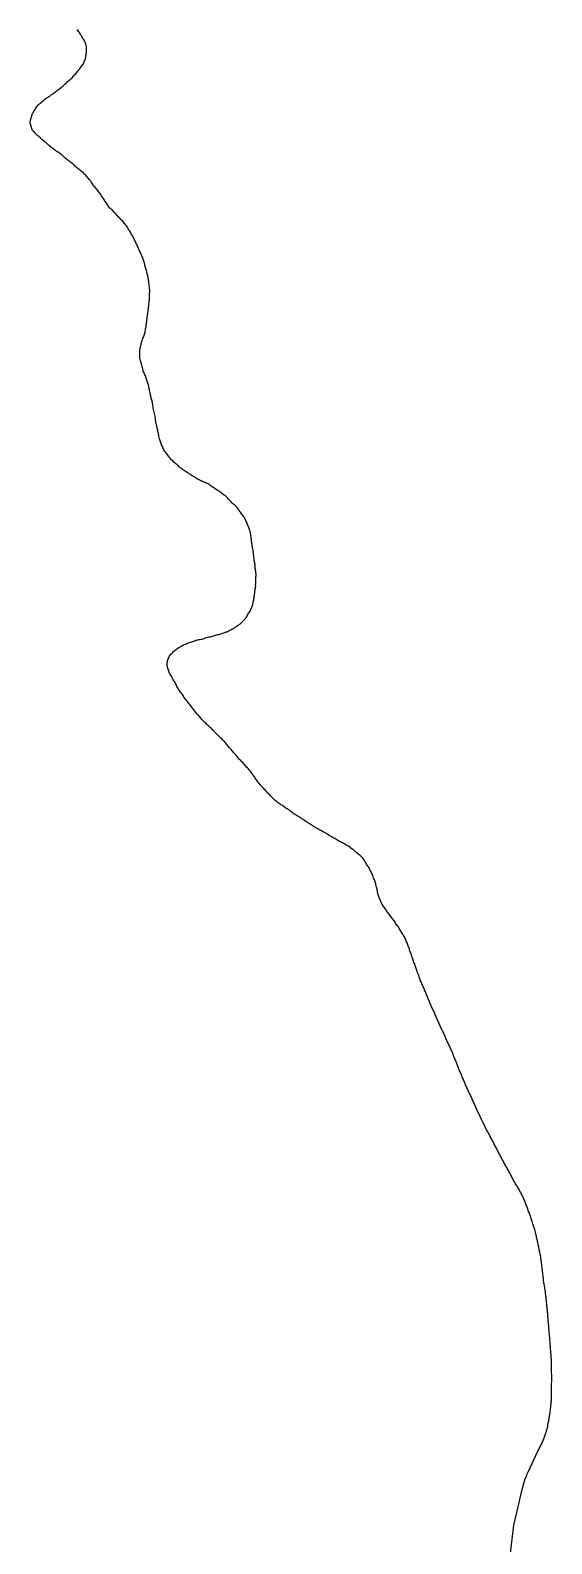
# Model space of a CAD drawing. Header units: inches. Extents: x 141448 to 685535, y 3466439 to 4099221.
# Drawn here: x 183047 to 189879, y 3821939 to 3841745 of the extents above; entities that cross this region are included whole.
import ezdxf

# ---------------------------------------------------------------- set-up
doc = ezdxf.new("R2010")
doc.units = ezdxf.units.IN
doc.header["$MEASUREMENT"] = 0
doc.layers.add('az_county', color=7, linetype='Continuous')

msp = doc.modelspace()

# ---------------------------------------------------------------- linework, layer by layer
at = {"layer": 'az_county'}
msp.add_lwpolyline([(189339.84375, 3821814.75), (189383.640625, 3822181.5), (189439.84375, 3822423.25), (189488.953125, 3822633), (189530.546875, 3822791.25), (189536.25, 3822791), (189541.640625, 3822807.25), (189546.140625, 3822820.75), (189550.84375, 3822834.25), (189556.140625, 3822847.25), (189561.75, 3822860.5), (189567.546875, 3822873.5), (189573.453125, 3822886.5), (189579.453125, 3822899.25), (189585.640625, 3822912.25), (189591.75, 3822925.25), (189597.84375, 3822938), (189603.953125, 3822951), (189610.046875, 3822963.75), (189616.046875, 3822976.75), (189622.140625, 3822989.75), (189628.25, 3823002.75), (189634.25, 3823015.5), (189640.34375, 3823028.25), (189646.34375, 3823041.25), (189652.453125, 3823054.25), (189658.546875, 3823067.25), (189664.640625, 3823080), (189670.75, 3823092.75), (189676.84375, 3823105.75), (189682.953125, 3823118.75), (189689.140625, 3823131.5), (189695.25, 3823144.25), (189701.453125, 3823157.25), (189707.640625, 3823170.25), (189713.84375, 3823183), (189720.25, 3823195.75), (189726.75, 3823208.5), (189733.34375, 3823221.25), (189739.84375, 3823233.75), (189746.34375, 3823246.5), (189752.546875, 3823259.25), (189758.546875, 3823272.25), (189764.140625, 3823285.25), (189769.453125, 3823298.75), (189774.546875, 3823312), (189779.546875, 3823325.25), (189784.546875, 3823338.75), (189789.453125, 3823352.25), (189794.25, 3823365.5), (189798.953125, 3823379), (189803.546875, 3823392.5), (189808.546875, 3823407.75), (189812.25, 3823419.75), (189815.75, 3823433.25), (189819.140625, 3823447.25), (189822.75, 3823461), (189826.34375, 3823474.75), (189828.640625, 3823489), (189829.84375, 3823503.25), (189832.25, 3823517.25), (189835.84375, 3823531), (189839.546875, 3823544.75), (189842.546875, 3823558.75), (189844.953125, 3823572.75), (189847.25, 3823586.75), (189849.34375, 3823601), (189851.453125, 3823615.25), (189853.640625, 3823629.25), (189855.84375, 3823643.25), (189857.953125, 3823657.25), (189860.046875, 3823671.5), (189861.84375, 3823685.75), (189863.453125, 3823699.75), (189864.75, 3823714), (189865.953125, 3823728.25), (189867.25, 3823742.5), (189868.640625, 3823756.5), (189870.34375, 3823770.75), (189871.953125, 3823784.75), (189873.34375, 3823799), (189874.453125, 3823813.25), (189875.046875, 3823827.75), (189875.453125, 3823841.75), (189875.640625, 3823856.25), (189875.75, 3823870.25), (189875.546875, 3823884.5), (189875.34375, 3823898.75), (189875.453125, 3823913.25), (189875.546875, 3823927.5), (189875.75, 3823941.75), (189875.953125, 3823956), (189876.140625, 3823970.25), (189876.453125, 3823984.5), (189876.640625, 3823998.75), (189876.953125, 3824013), (189877.25, 3824027.25), (189877.546875, 3824041.5), (189878.34375, 3824055.75), (189879.0625, 3824069.75), (189879.15625, 3824084.25), (189878.96875, 3824098.5), (189878.859375, 3824112.75), (189878.5625, 3824127), (189878.265625, 3824141.25), (189877.96875, 3824155.75), (189877.765625, 3824169.75), (189877.65625, 3824184), (189877.46875, 3824198.25), (189877.359375, 3824212.5), (189877.359375, 3824226.75), (189877.265625, 3824241.25), (189877.0625, 3824255.25), (189876.859375, 3824269.75), (189876.5625, 3824283.75), (189876.265625, 3824298.25), (189875.765625, 3824312.25), (189875.15625, 3824326.75), (189874.359375, 3824340.75), (189873.65625, 3824355), (189872.859375, 3824369.25), (189871.859375, 3824383.5), (189870.96875, 3824397.75), (189869.96875, 3824412), (189868.96875, 3824426.25), (189867.96875, 3824440.25), (189866.96875, 3824454.75), (189865.859375, 3824468.75), (189864.765625, 3824483.25), (189863.5625, 3824497.25), (189862.359375, 3824511.5), (189861.265625, 3824525.75), (189860.0625, 3824539.75), (189858.859375, 3824554.25), (189857.65625, 3824568.25), (189856.46875, 3824582.75), (189855.359375, 3824596.75), (189854.15625, 3824611), (189852.96875, 3824625.25), (189851.765625, 3824639.25), (189850.5625, 3824653.75), (189849.46875, 3824667.75), (189848.265625, 3824682), (189846.65625, 3824700.75), (189845.859375, 3824710.5), (189844.765625, 3824724.75), (189843.5625, 3824738.75), (189842.359375, 3824753.25), (189841.265625, 3824767.25), (189840.0625, 3824781.75), (189838.859375, 3824795.75), (189837.65625, 3824810), (189836.46875, 3824824.25), (189835.359375, 3824838.25), (189834.15625, 3824852.75), (189832.96875, 3824866.75), (189831.859375, 3824881), (189830.65625, 3824895.25), (189829.46875, 3824909.5), (189828.265625, 3824923.75), (189827.15625, 3824937.75), (189826.0625, 3824952.25), (189824.96875, 3824966.25), (189823.5625, 3824980.5), (189821.859375, 3824994.75), (189820.0625, 3825008.75), (189818.5625, 3825023), (189817.15625, 3825037.25), (189815.5625, 3825051.25), (189813.96875, 3825065.75), (189812.65625, 3825079.75), (189811.359375, 3825094), (189809.859375, 3825108.25), (189808.359375, 3825122.25), (189806.859375, 3825136.5), (189805.359375, 3825150.75), (189803.96875, 3825164.75), (189802.359375, 3825179.25), (189800.859375, 3825193.25), (189799.15625, 3825207.5), (189797.46875, 3825221.75), (189795.5625, 3825235.75), (189793.5625, 3825249.75), (189791.359375, 3825263.75), (189789.15625, 3825278), (189786.859375, 3825292), (189784.46875, 3825306.25), (189782.0625, 3825320.25), (189779.5625, 3825334.25), (189777.265625, 3825348.25), (189774.96875, 3825362.5), (189772.15625, 3825385.75), (189770.5625, 3825400), (189768.859375, 3825414.25), (189767.265625, 3825428.25), (189765.5625, 3825442.5), (189763.96875, 3825456.75), (189762.265625, 3825470.75), (189760.65625, 3825485), (189758.96875, 3825499.25), (189757.359375, 3825513.25), (189755.65625, 3825527.5), (189753.96875, 3825541.75), (189752.359375, 3825555.75), (189750.65625, 3825570), (189748.96875, 3825584.25), (189747.265625, 3825598.25), (189745.5625, 3825612.5), (189743.765625, 3825626.75), (189741.859375, 3825640.75), (189739.96875, 3825654.75), (189738.0625, 3825669), (189736.265625, 3825683.25), (189734.359375, 3825697.25), (189731.96875, 3825711.25), (189729.359375, 3825725.25), (189726.5625, 3825739.25), (189723.65625, 3825753.25), (189720.65625, 3825767.25), (189717.65625, 3825781.25), (189714.65625, 3825795.25), (189711.65625, 3825809.25), (189708.765625, 3825823.25), (189705.859375, 3825837), (189703.0625, 3825851), (189700.15625, 3825865), (189697.359375, 3825879), (189694.265625, 3825892.75), (189691.0625, 3825906.75), (189687.65625, 3825920.75), (189684.0625, 3825934.25), (189680.46875, 3825948.25), (189677.0625, 3825962.25), (189673.859375, 3825976), (189670.765625, 3825989.75), (189667.65625, 3826003.75), (189664.5625, 3826017.75), (189661.265625, 3826031.75), (189657.765625, 3826045.25), (189653.859375, 3826059.25), (189649.5625, 3826072.75), (189645.15625, 3826086.25), (189640.765625, 3826099.75), (189636.265625, 3826113.25), (189631.96875, 3826127), (189628.0625, 3826140.75), (189624.15625, 3826154.25), (189620.15625, 3826168.25), (189615.859375, 3826181.75), (189611.0625, 3826195.25), (189606.15625, 3826208.75), (189601.0625, 3826221.75), (189595.96875, 3826235.25), (189591.15625, 3826248.75), (189586.359375, 3826262.25), (189581.5625, 3826275.5), (189576.5625, 3826288.75), (189571.46875, 3826302.25), (189566.359375, 3826315.5), (189561.15625, 3826328.75), (189555.96875, 3826342.25), (189550.765625, 3826355.25), (189545.5625, 3826368.75), (189540.359375, 3826381.75), (189535.0625, 3826395.25), (189529.859375, 3826408.5), (189524.765625, 3826421.75), (189519.859375, 3826435.25), (189514.65625, 3826448.25), (189508.859375, 3826461.25), (189502.765625, 3826474.25), (189496.5625, 3826487.25), (189490.359375, 3826500), (189484.0625, 3826512.75), (189477.65625, 3826525.5), (189471.15625, 3826538.25), (189464.46875, 3826550.75), (189457.5625, 3826563.25), (189450.5625, 3826575.75), (189443.265625, 3826588), (189435.765625, 3826600.25), (189428.15625, 3826612.25), (189420.46875, 3826624.25), (189412.859375, 3826636.25), (189405.265625, 3826648.25), (189397.859375, 3826660.75), (189390.65625, 3826672.75), (189383.65625, 3826685.25), (189376.765625, 3826697.75), (189370.0625, 3826710.25), (189363.359375, 3826723), (189356.765625, 3826735.75), (189350.15625, 3826748.25), (189343.5625, 3826760.75), (189336.96875, 3826773.5), (189330.359375, 3826786.25), (189323.765625, 3826798.75), (189317.0625, 3826811.5), (189310.359375, 3826824), (189303.5625, 3826836.5), (189296.65625, 3826848.75), (189289.765625, 3826861.25), (189282.765625, 3826873.75), (189275.765625, 3826886.25), (189268.765625, 3826898.75), (189261.765625, 3826911.25), (189254.765625, 3826923.5), (189247.859375, 3826936), (189240.859375, 3826948.5), (189233.96875, 3826961), (189227.15625, 3826973.5), (189220.859375, 3826986.25), (189215.0625, 3826999.25), (189208.46875, 3827012), (189201.359375, 3827024.25), (189194.0625, 3827036.75), (189186.96875, 3827049), (189180.359375, 3827061.5), (189174.265625, 3827074.25), (189168.359375, 3827087.25), (189164.765625, 3827095), (189164.96875, 3827100.25), (189156.0625, 3827113.25), (189149.359375, 3827125.75), (189142.265625, 3827138.25), (189135.0625, 3827150.5), (189127.859375, 3827162.75), (189120.765625, 3827175.25), (189113.96875, 3827187.75), (189107.859375, 3827200.5), (189102.15625, 3827213.75), (189096.265625, 3827226.75), (189089.65625, 3827239.25), (189082.96875, 3827251.75), (189076.265625, 3827264.25), (189069.359375, 3827276.75), (189062.46875, 3827289.25), (189055.5625, 3827301.75), (189048.5625, 3827314.25), (189041.359375, 3827326.75), (189034.359375, 3827339.25), (189027.65625, 3827351.75), (189021.265625, 3827364.25), (189014.96875, 3827377.25), (189008.859375, 3827390), (189002.765625, 3827402.75), (188996.5625, 3827415.75), (188990.46875, 3827428.75), (188984.359375, 3827441.75), (188978.0625, 3827454.25), (188971.5625, 3827467.25), (188965.0625, 3827479.75), (188958.96875, 3827492.75), (188953.0625, 3827505.75), (188947.359375, 3827518.75), (188941.5625, 3827531.75), (188935.765625, 3827544.75), (188929.859375, 3827557.75), (188923.5625, 3827570.75), (188916.96875, 3827583.25), (188910.359375, 3827595.75), (188903.859375, 3827608.75), (188897.65625, 3827621.25), (188891.765625, 3827634.25), (188885.859375, 3827647.25), (188880.0625, 3827660.25), (188874.359375, 3827673.5), (188868.65625, 3827686.5), (188862.859375, 3827699.75), (188857.0625, 3827712.75), (188851.265625, 3827725.75), (188845.359375, 3827738.75), (188839.46875, 3827751.5), (188833.5625, 3827764.5), (188827.65625, 3827777.5), (188821.65625, 3827790.5), (188815.5625, 3827803.25), (188809.46875, 3827816.25), (188803.359375, 3827829.25), (188797.265625, 3827842.25), (188791.265625, 3827855), (188785.265625, 3827867.75), (188779.359375, 3827880.75), (188773.5625, 3827893.75), (188767.765625, 3827907), (188762.0625, 3827920), (188756.359375, 3827933.25), (188750.765625, 3827946.25), (188745.0625, 3827959.25), (188739.46875, 3827972.25), (188733.859375, 3827985.5), (188728.265625, 3827998.75), (188722.65625, 3828011.75), (188717.15625, 3828024.75), (188711.765625, 3828038.25), (188706.359375, 3828051.25), (188700.859375, 3828064.5), (188695.265625, 3828077.75), (188689.65625, 3828090.75), (188683.96875, 3828103.75), (188678.359375, 3828116.75), (188672.5625, 3828129.75), (188666.765625, 3828143), (188661.0625, 3828156), (188655.65625, 3828169.25), (188650.359375, 3828182.5), (188645.359375, 3828195.75), (188640.265625, 3828209.25), (188635.265625, 3828222.5), (188630.15625, 3828235.75), (188625.0625, 3828249.25), (188619.859375, 3828262.25), (188614.359375, 3828275.75), (188608.5625, 3828288.75), (188602.5625, 3828301.5), (188596.65625, 3828314.5), (188590.96875, 3828327.75), (188585.859375, 3828341), (188581.765625, 3828354.75), (188577.5625, 3828368.25), (188572.359375, 3828381.5), (188566.265625, 3828394.25), (188560.0625, 3828407.25), (188553.96875, 3828420.25), (188547.859375, 3828433), (188541.765625, 3828445.75), (188535.65625, 3828458.75), (188529.46875, 3828471.75), (188523.359375, 3828484.5), (188517.15625, 3828497.25), (188511.0625, 3828510.25), (188505.0625, 3828523.25), (188499.15625, 3828536.25), (188493.359375, 3828549.25), (188487.859375, 3828562.25), (188482.46875, 3828575.5), (188476.96875, 3828588.75), (188471.359375, 3828601.75), (188465.46875, 3828614.75), (188459.46875, 3828627.75), (188453.359375, 3828640.75), (188447.15625, 3828653.5), (188440.359375, 3828666), (188434.265625, 3828678.75), (188428.859375, 3828692.25), (188423.359375, 3828705.25), (188417.65625, 3828718.25), (188411.859375, 3828731.25), (188406.15625, 3828744.25), (188400.359375, 3828757.5), (188394.5625, 3828770.5), (188388.765625, 3828783.5), (188382.96875, 3828796.5), (188377.15625, 3828809.5), (188371.359375, 3828822.5), (188365.265625, 3828835.75), (188359.15625, 3828848.5), (188353.46875, 3828861.5), (188348.96875, 3828875.25), (188344.359375, 3828888.5), (188337.96875, 3828901.25), (188330.765625, 3828913.5), (188323.859375, 3828926.25), (188317.359375, 3828938.75), (188310.859375, 3828951.25), (188304.359375, 3828964.25), (188298.46875, 3828977.25), (188293.0625, 3828990.25), (188287.765625, 3829003.5), (188282.46875, 3829016.75), (188277.265625, 3829030.25), (188272.0625, 3829043.25), (188266.859375, 3829056.75), (188261.65625, 3829069.75), (188256.46875, 3829083.25), (188251.15625, 3829096.5), (188245.859375, 3829109.75), (188240.359375, 3829122.75), (188234.65625, 3829135.75), (188228.96875, 3829149), (188223.359375, 3829162), (188217.859375, 3829175.25), (188212.46875, 3829188.25), (188207.15625, 3829201.75), (188201.65625, 3829214.75), (188196.0625, 3829228), (188190.359375, 3829241), (188184.5625, 3829254.25), (188178.859375, 3829267.25), (188172.859375, 3829280.25), (188167.0625, 3829293.25), (188161.359375, 3829306.25), (188156.0625, 3829319.5), (188151.15625, 3829332.75), (188146.359375, 3829346.25), (188141.65625, 3829359.75), (188136.765625, 3829373.25), (188131.46875, 3829386.25), (188125.65625, 3829399.25), (188119.96875, 3829412.25), (188115.96875, 3829426.25), (188112.65625, 3829440), (188107.359375, 3829453.25), (188101.5625, 3829466.25), (188096.46875, 3829479.75), (188092.65625, 3829493.25), (188088.5625, 3829507), (188083.96875, 3829520.5), (188079.265625, 3829533.75), (188074.359375, 3829547.25), (188069.359375, 3829560.75), (188064.359375, 3829574.25), (188059.359375, 3829587.5), (188054.46875, 3829600.75), (188049.765625, 3829614.25), (188045.15625, 3829627.75), (188040.765625, 3829641.25), (188036.265625, 3829654.75), (188031.46875, 3829668.25), (188026.65625, 3829681.75), (188021.859375, 3829695.25), (188017.5625, 3829708.75), (188013.5625, 3829722.25), (188009.0625, 3829736), (188004.265625, 3829749.25), (187998.96875, 3829762.75), (187992.96875, 3829775.75), (187987.765625, 3829788.75), (187983.0625, 3829802.25), (187978.359375, 3829815.75), (187973.46875, 3829829.25), (187968.0625, 3829842.25), (187961.96875, 3829855.25), (187955.65625, 3829868.25), (187948.96875, 3829880.75), (187941.96875, 3829893.25), (187934.65625, 3829905.25), (187927.265625, 3829917.75), (187919.65625, 3829929.75), (187912.0625, 3829941.75), (187904.15625, 3829953.75), (187896.265625, 3829965.25), (187888.15625, 3829977.25), (187880.359375, 3829989.25), (187873.765625, 3830001.75), (187867.359375, 3830014.5), (187859.84375, 3830026.75), (187851.140625, 3830037.75), (187842.046875, 3830049), (187833.84375, 3830060.75), (187826.640625, 3830073), (187818.75, 3830084.75), (187809.953125, 3830096), (187801.046875, 3830107.25), (187792.34375, 3830118.5), (187783.84375, 3830130), (187775.34375, 3830141.5), (187766.953125, 3830152.75), (187758.453125, 3830164.25), (187749.84375, 3830175.75), (187740.953125, 3830186.75), (187732.046875, 3830198), (187723.34375, 3830209.25), (187715.453125, 3830221.25), (187707.75, 3830233.25), (187699.84375, 3830245.25), (187691.953125, 3830256.75), (187683.953125, 3830268.75), (187675.640625, 3830280.25), (187667.84375, 3830292.25), (187660.25, 3830304.25), (187652.953125, 3830316.75), (187646.453125, 3830329.25), (187640.453125, 3830342.25), (187634.84375, 3830355.25), (187629.546875, 3830368.75), (187624.34375, 3830381.75), (187619.453125, 3830395.25), (187614.640625, 3830408.75), (187609.953125, 3830422.25), (187605.34375, 3830435.75), (187601.25, 3830449.25), (187597.75, 3830463.25), (187594.640625, 3830477.25), (187592.140625, 3830491.25), (187589.953125, 3830505.25), (187587.34375, 3830519.25), (187584.140625, 3830533.25), (187580.640625, 3830546.75), (187576.546875, 3830560.75), (187572.84375, 3830574.25), (187569.640625, 3830588.25), (187566.25, 3830602.25), (187561.75, 3830615.75), (187556.046875, 3830628.75), (187550.34375, 3830641.75), (187545.34375, 3830655.25), (187540.453125, 3830668.75), (187535.453125, 3830682), (187530.046875, 3830695.25), (187524.25, 3830708.25), (187518.25, 3830721.25), (187512.046875, 3830734), (187505.546875, 3830746.75), (187498.546875, 3830759.25), (187491.75, 3830771.75), (187485.046875, 3830784.25), (187477.75, 3830796.25), (187469.25, 3830807.75), (187460.84375, 3830819.5), (187453.953125, 3830832), (187447.84375, 3830844.75), (187440.546875, 3830857.25), (187432.140625, 3830868.75), (187424.140625, 3830880.25), (187416.84375, 3830892.75), (187409.25, 3830904.75), (187400.140625, 3830915.75), (187390.046875, 3830925.75), (187379.34375, 3830935.25), (187368.546875, 3830944.75), (187357.640625, 3830953.75), (187346.453125, 3830962.75), (187335.25, 3830971.5), (187324.453125, 3830980.75), (187313.75, 3830990.25), (187303.140625, 3830999.75), (187292.75, 3831009.75), (187281.84375, 3831018.75), (187270.140625, 3831026.75), (187258.25, 3831034.75), (187247.046875, 3831043.75), (187236.453125, 3831053.25), (187224.640625, 3831061.25), (187212.34375, 3831068.25), (187199.84375, 3831075.25), (187187.546875, 3831082.5), (187175.34375, 3831089.75), (187162.953125, 3831096.75), (187150.453125, 3831103.75), (187137.84375, 3831110.25), (187125.140625, 3831116.75), (187112.453125, 3831123.25), (187099.75, 3831129.75), (187087.25, 3831136.75), (187074.84375, 3831143.75), (187062.75, 3831151.25), (187050.546875, 3831158.75), (187038.34375, 3831166), (187025.84375, 3831173), (187013.453125, 3831180), (187000.953125, 3831186.75), (186988.453125, 3831193.75), (186976.046875, 3831200.75), (186963.75, 3831208), (186951.75, 3831215.75), (186939.640625, 3831223.25), (186927.34375, 3831230.5), (186914.953125, 3831237.75), (186902.546875, 3831244.75), (186890.140625, 3831251.75), (186877.640625, 3831258.75), (186865.25, 3831265.5), (186852.75, 3831272.5), (186840.34375, 3831279.25), (186827.84375, 3831286.25), (186815.453125, 3831293.25), (186803.046875, 3831300.25), (186790.640625, 3831307.25), (186778.25, 3831314.25), (186765.953125, 3831321.75), (186753.953125, 3831329.25), (186742.046875, 3831337.25), (186730.140625, 3831345), (186718.140625, 3831352.75), (186706.046875, 3831360.25), (186693.953125, 3831368), (186681.84375, 3831375.75), (186669.953125, 3831383.25), (186658.140625, 3831391.25), (186646.25, 3831399.25), (186634.34375, 3831407), (186622.546875, 3831415), (186610.640625, 3831422.75), (186598.84375, 3831430.75), (186586.953125, 3831438.75), (186575.140625, 3831446.75), (186563.25, 3831454.75), (186542.453125, 3831465.75), (186529.953125, 3831472.5), (186517.953125, 3831480.25), (186506.34375, 3831488.25), (186494.84375, 3831496.75), (186483.453125, 3831505.25), (186471.953125, 3831513.75), (186460.453125, 3831522.25), (186448.953125, 3831530.75), (186437.25, 3831538.75), (186425.25, 3831546.5), (186413.140625, 3831554.25), (186401.046875, 3831561.75), (186389.140625, 3831569.5), (186377.34375, 3831577.5), (186365.75, 3831585.75), (186354.140625, 3831594.25), (186342.640625, 3831602.5), (186331.046875, 3831610.75), (186319.34375, 3831619), (186307.453125, 3831626.75), (186295.546875, 3831634.75), (186283.84375, 3831643), (186272.640625, 3831651.75), (186261.84375, 3831661), (186251.140625, 3831670.5), (186240.75, 3831680.25), (186230.453125, 3831690.25), (186220.25, 3831700.25), (186210.25, 3831710.25), (186200.453125, 3831720.75), (186190.75, 3831731.25), (186181.046875, 3831741.75), (186171.34375, 3831752), (186161.640625, 3831762.5), (186151.953125, 3831773), (186142.34375, 3831783.5), (186132.75, 3831794), (186123.140625, 3831804.5), (186113.453125, 3831815), (186103.75, 3831825.5), (186093.953125, 3831835.75), (186084.25, 3831846.25), (186074.546875, 3831856.75), (186065.140625, 3831867.25), (186055.84375, 3831878.25), (186046.546875, 3831889.25), (186037.546875, 3831900.25), (186028.640625, 3831911.25), (186019.953125, 3831922.75), (186011.640625, 3831934.25), (186003.75, 3831946), (185995.75, 3831957.75), (185987.546875, 3831969.5), (185979.453125, 3831981.25), (185971.34375, 3831993), (185963.140625, 3832004.75), (185954.84375, 3832016.25), (185946.453125, 3832027.75), (185938.046875, 3832039.25), (185929.546875, 3832050.75), (185920.640625, 3832062), (185911.34375, 3832072.75), (185901.640625, 3832083.25), (185891.75, 3832093.5), (185881.953125, 3832103.75), (185872.453125, 3832114.5), (185863.25, 3832125.25), (185854.046875, 3832136.25), (185844.75, 3832147), (185835.140625, 3832157.75), (185824.84375, 3832167.5), (185814.140625, 3832177), (185803.84375, 3832186.75), (185794.140625, 3832197.25), (185784.84375, 3832208), (185775.546875, 3832218.75), (185766.34375, 3832229.75), (185757.25, 3832240.75), (185748.140625, 3832251.75), (185739.046875, 3832262.75), (185729.84375, 3832273.75), (185720.640625, 3832284.5), (185711.140625, 3832295.25), (185701.546875, 3832305.75), (185691.953125, 3832316.25), (185682.34375, 3832326.75), (185673.046875, 3832337.75), (185663.75, 3832348.25), (185654.453125, 3832359.25), (185645.25, 3832370.25), (185635.953125, 3832381), (185626.84375, 3832392), (185617.84375, 3832403), (185608.75, 3832414), (185599.546875, 3832425), (185590.140625, 3832435.75), (185580.34375, 3832446), (185570.34375, 3832456.25), (185560.046875, 3832466), (185549.75, 3832475.75), (185539.34375, 3832485.75), (185529.046875, 3832495.5), (185518.84375, 3832505.5), (185508.84375, 3832515.75), (185498.84375, 3832525.75), (185488.953125, 3832536.25), (185479.046875, 3832546.25), (185469.046875, 3832556.25), (185458.75, 3832566.25), (185448.453125, 3832576.25), (185438.453125, 3832586.25), (185429.140625, 3832597.25), (185419.84375, 3832608), (185409.453125, 3832617.75), (185398.640625, 3832627), (185387.953125, 3832636.25), (185377.546875, 3832646.25), (185367.140625, 3832656.25), (185356.75, 3832665.75), (185346.453125, 3832675.75), (185336.140625, 3832685.5), (185325.84375, 3832695.5), (185315.75, 3832705.5), (185305.734375, 3832715.75), (185295.9375, 3832725.75), (185286.734375, 3832736.75), (185277.734375, 3832747.75), (185268.828125, 3832759), (185259.734375, 3832770), (185250.03125, 3832780.75), (185240.03125, 3832790.75), (185230.125, 3832801), (185220.4375, 3832811.5), (185211.4375, 3832822.25), (185203.03125, 3832833.75), (185194.734375, 3832845.75), (185186.328125, 3832857.25), (185177.53125, 3832868.5), (185168.828125, 3832879.75), (185160.125, 3832890.75), (185151.625, 3832902.25), (185143.125, 3832913.75), (185134.625, 3832925.25), (185126.125, 3832936.75), (185117.625, 3832948.25), (185109.03125, 3832959.75), (185100.4375, 3832971), (185091.734375, 3832982.25), (185082.9375, 3832993.5), (185073.625, 3833004.25), (185064.734375, 3833015.25), (185056.828125, 3833027.25), (185049.03125, 3833039.25), (185040.828125, 3833050.75), (185032.4375, 3833062.25), (185023.625, 3833073.75), (185014.734375, 3833084.75), (185006.53125, 3833096.5), (184998.53125, 3833108.25), (184990.734375, 3833120.25), (184983.03125, 3833132.25), (184975.734375, 3833144.5), (184968.734375, 3833156.75), (184962.625, 3833169.75), (184957.125, 3833183), (184951.328125, 3833196.25), (184944.734375, 3833208.75), (184937.328125, 3833220.75), (184929.625, 3833232.75), (184921.734375, 3833244.75), (184914.03125, 3833256.75), (184906.9375, 3833269.25), (184900.734375, 3833282), (184894.328125, 3833294.75), (184886.9375, 3833307), (184879.53125, 3833319.25), (184873.625, 3833332), (184868.9375, 3833345.5), (184863.4375, 3833358.75), (184856.9375, 3833371.5), (184852.734375, 3833385), (184848.828125, 3833398.75), (184845.625, 3833412.75), (184843.125, 3833426.75), (184842.125, 3833441), (184841.9375, 3833455.25), (184842.125, 3833469.5), (184843.4375, 3833483.75), (184846.734375, 3833497.75), (184851.234375, 3833511.25), (184856.328125, 3833524.75), (184862.234375, 3833537.75), (184869.03125, 3833550.25), (184876.734375, 3833562.25), (184885.234375, 3833573.5), (184894.734375, 3833584.25), (184905.03125, 3833594), (184915.828125, 3833603.25), (184925.625, 3833613.75), (184935.828125, 3833623.5), (184946.828125, 3833632.75), (184958.046875, 3833641.5), (184969.453125, 3833650.25), (184981.046875, 3833658.5), (184992.953125, 3833666.25), (185005.25, 3833673.75), (185017.546875, 3833680.75), (185029.953125, 3833687.75), (185042.640625, 3833694.25), (185055.546875, 3833700.5), (185068.546875, 3833706.25), (185081.640625, 3833712), (185094.84375, 3833717.5), (185108.046875, 3833722.75), (185121.453125, 3833727.5), (185135.140625, 3833731.75), (185148.84375, 3833735.75), (185162.34375, 3833740.25), (185175.84375, 3833744.75), (185189.140625, 3833749.75), (185202.25, 3833755.75), (185214.953125, 3833762.25), (185228.75, 3833765.5), (185242.75, 3833768.25), (185256.75, 3833770.75), (185270.84375, 3833773.25), (185285.140625, 3833774.5), (185299.453125, 3833775.25), (185312.84375, 3833779.75), (185325.75, 3833785.75), (185338.546875, 3833792.5), (185351.34375, 3833798.75), (185364.75, 3833803.25), (185378.953125, 3833804.75), (185393.25, 3833806.25), (185407.25, 3833808.75), (185421.25, 3833811.75), (185434.953125, 3833815.25), (185448.546875, 3833819.75), (185461.953125, 3833824.5), (185475.453125, 3833829.25), (185489.046875, 3833833.5), (185502.953125, 3833836.75), (185516.953125, 3833839.5), (185530.84375, 3833842.5), (185544.84375, 3833845.75), (185558.640625, 3833849.25), (185572.140625, 3833853.75), (185585.140625, 3833859.75), (185598.046875, 3833865.75), (185611.34375, 3833870.75), (185625.046875, 3833874.75), (185638.453125, 3833879.5), (185651.25, 3833886), (185663.546875, 3833893.25), (185676.046875, 3833900), (185688.546875, 3833906.75), (185700.953125, 3833913.75), (185713.640625, 3833920.5), (185725.953125, 3833927.75), (185737.453125, 3833936), (185748.84375, 3833944.75), (185760.84375, 3833952.5), (185772.953125, 3833960.25), (185784.75, 3833968.25), (185795.75, 3833977), (185806.25, 3833986.75), (185816.546875, 3833996.75), (185826.75, 3834006.75), (185836.84375, 3834016.75), (185846.75, 3834026.75), (185856.34375, 3834037.25), (185865.953125, 3834048), (185875.046875, 3834059), (185883.25, 3834070.75), (185889.25, 3834083.5), (185894.84375, 3834096.75), (185902.84375, 3834108.5), (185911.75, 3834119.75), (185919.546875, 3834131.75), (185926.453125, 3834144), (185932.84375, 3834156.75), (185938.84375, 3834169.75), (185944.25, 3834183), (185948.75, 3834196.75), (185953.34375, 3834210.25), (185958.453125, 3834223.25), (185963.25, 3834236.75), (185966.640625, 3834250.75), (185969.046875, 3834264.75), (185971.640625, 3834278.75), (185974.453125, 3834292.75), (185977.140625, 3834306.75), (185979.640625, 3834320.75), (185981.953125, 3834334.75), (185983.84375, 3834349), (185985.640625, 3834363.25), (185987.34375, 3834377.25), (185989.140625, 3834391.5), (185990.546875, 3834405.75), (185992.546875, 3834419.75), (185994.953125, 3834433.75), (185997.34375, 3834448), (185999.546875, 3834462), (186000.84375, 3834476.25), (186000.25, 3834490.5), (186000.84375, 3834504.75), (186001.640625, 3834518.75), (186002.453125, 3834533.25), (186003.34375, 3834547.25), (186004.140625, 3834561.75), (186004.546875, 3834575.75), (186004.34375, 3834590.25), (186004.84375, 3834604.25), (186006.34375, 3834618.75), (186006.34375, 3834632.75), (186004.34375, 3834646.75), (186001.34375, 3834660.75), (185998.453125, 3834674.75), (185996.34375, 3834689), (185995.140625, 3834703.25), (185994.34375, 3834717.5), (185993.640625, 3834731.75), (185992.640625, 3834746), (185991.046875, 3834760.25), (185988.046875, 3834774), (185984.34375, 3834787.75), (185981.25, 3834801.75), (185979.640625, 3834815.75), (185978.84375, 3834830), (185978.046875, 3834844.25), (185976.75, 3834858.75), (185975.34375, 3834872.75), (185973.84375, 3834887), (185972.140625, 3834901.25), (185970.34375, 3834915.25), (185968.34375, 3834929.25), (185965.953125, 3834943.5), (185963.34375, 3834957.5), (185960.75, 3834971.5), (185958.046875, 3834985.5), (185955.453125, 3834999.5), (185953.140625, 3835013.75), (185950.953125, 3835027.75), (185948.84375, 3835041.75), (185946.84375, 3835056), (185945.140625, 3835070.25), (185943.84375, 3835084.25), (185942.546875, 3835098.5), (185940.75, 3835112.75), (185938.546875, 3835126.75), (185936.140625, 3835140.75), (185933.546875, 3835154.75), (185930.84375, 3835168.75), (185928.046875, 3835182.75), (185924.640625, 3835196.75), (185920.140625, 3835210.25), (185914.75, 3835223.25), (185909.453125, 3835236.75), (185904.640625, 3835250.25), (185899.84375, 3835263.75), (185894.75, 3835276.75), (185889.046875, 3835289.75), (185883.34375, 3835303), (185878.046875, 3835316.25), (185872.75, 3835329.5), (185866.75, 3835342.25), (185859.953125, 3835354.75), (185852.640625, 3835367.25), (185845.140625, 3835379.25), (185837.25, 3835391.25), (185829.140625, 3835402.75), (185820.953125, 3835414.5), (185812.34375, 3835426), (185803.453125, 3835437.25), (185794.453125, 3835448.25), (185785.640625, 3835459.25), (185777.140625, 3835470.75), (185769.046875, 3835482.75), (185760.953125, 3835494.25), (185752.140625, 3835505.75), (185742.140625, 3835515.5), (185731.046875, 3835524.75), (185719.84375, 3835533.75), (185708.75, 3835542.75), (185697.84375, 3835551.75), (185688.34375, 3835562.25), (185679.453125, 3835573.5), (185669.75, 3835583.75), (185659.640625, 3835594), (185649.140625, 3835603.75), (185638.546875, 3835613.25), (185629.453125, 3835624.25), (185621.453125, 3835636.25), (185611.34375, 3835646), (185599.953125, 3835654.75), (185588.25, 3835662.75), (185576.453125, 3835671), (185564.953125, 3835679.25), (185553.453125, 3835687.75), (185541.84375, 3835696.25), (185530.34375, 3835704.5), (185518.640625, 3835712.75), (185506.75, 3835720.5), (185494.84375, 3835728.5), (185483.34375, 3835736.75), (185471.953125, 3835745.25), (185459.953125, 3835753.25), (185447.546875, 3835760.25), (185435.34375, 3835767.5), (185423.140625, 3835775), (185411.34375, 3835783), (185400.25, 3835792.25), (185389.046875, 3835801), (185377.046875, 3835808.25), (185364.140625, 3835814.25), (185350.84375, 3835819.5), (185337.453125, 3835824.75), (185324.34375, 3835830.25), (185311.25, 3835836), (185298.140625, 3835841.75), (185285.25, 3835847.75), (185272.34375, 3835853.75), (185259.640625, 3835860.25), (185247.140625, 3835867.25), (185234.75, 3835874.25), (185222.453125, 3835881.5), (185210.25, 3835888.75), (185197.953125, 3835896.25), (185185.84375, 3835903.75), (185173.84375, 3835911.25), (185161.75, 3835918.75), (185149.75, 3835926.75), (185137.75, 3835934.25), (185125.84375, 3835942.25), (185113.953125, 3835950), (185102.046875, 3835957.75), (185090.25, 3835965.75), (185078.453125, 3835973.75), (185066.75, 3835981.75), (185054.84375, 3835989.75), (185043.046875, 3835998), (185031.34375, 3836006.25), (185019.84375, 3836014.75), (185008.84375, 3836023.5), (184998.75, 3836033.75), (184988.75, 3836043.75), (184977.84375, 3836053), (184965.640625, 3836060.5), (184954.34375, 3836069.25), (184943.953125, 3836078.75), (184933.84375, 3836089), (184923.84375, 3836099.25), (184913.84375, 3836109.25), (184903.953125, 3836119.75), (184894.046875, 3836130), (184884.453125, 3836140.25), (184875.046875, 3836151), (184865.84375, 3836162), (184856.953125, 3836173.25), (184848.140625, 3836184.25), (184839.453125, 3836195.75), (184830.75, 3836207), (184822.046875, 3836218.25), (184813.640625, 3836229.75), (184805.75, 3836241.75), (184798.453125, 3836254), (184791.640625, 3836266.5), (184785.25, 3836279.25), (184779.25, 3836292.25), (184774.046875, 3836305.5), (184768.546875, 3836318.75), (184762.25, 3836331.5), (184756.34375, 3836344.5), (184751.84375, 3836358), (184748.25, 3836371.75), (184744.546875, 3836385.5), (184740.75, 3836399.25), (184737.140625, 3836413), (184733.84375, 3836426.75), (184730.953125, 3836440.75), (184728.34375, 3836454.75), (184725.84375, 3836469), (184723.34375, 3836483), (184720.75, 3836497), (184717.75, 3836511), (184714.453125, 3836524.75), (184711.25, 3836538.75), (184705.640625, 3836566.75), (184694.25, 3836613.25), (184687.34375, 3836665.5), (184684.34375, 3836693.25), (184674.25, 3836728.75), (184658.34375, 3836798.5), (184653.34375, 3836842.75), (184652.34375, 3836848.75), (184649.75, 3836862.75), (184646.75, 3836876.75), (184643.25, 3836890.5), (184639.453125, 3836904.25), (184635.546875, 3836918), (184631.84375, 3836931.75), (184628.34375, 3836945.5), (184625.25, 3836959.5), (184622.25, 3836973.25), (184619.34375, 3836987.25), (184616.640625, 3837001.25), (184613.84375, 3837015.25), (184611.046875, 3837029.25), (184608.25, 3837043.25), (184605.34375, 3837057.25), (184602.453125, 3837071.25), (184599.546875, 3837085.25), (184596.34375, 3837099.25), (184592.953125, 3837113), (184589.046875, 3837126.75), (184584.75, 3837140.25), (184580.140625, 3837153.75), (184575.25, 3837167.25), (184569.75, 3837180.25), (184564.546875, 3837193.75), (184559.953125, 3837207.25), (184555.34375, 3837220.75), (184550.140625, 3837234), (184544.34375, 3837247), (184538.453125, 3837260), (184532.84375, 3837273.25), (184528.046875, 3837286.25), (184524.046875, 3837300.25), (184520.453125, 3837313.75), (184516.84375, 3837327.75), (184510.640625, 3837352.25), (184507.25, 3837366.25), (184503.546875, 3837380), (184499.546875, 3837393.75), (184495.140625, 3837407.25), (184490.84375, 3837420.75), (184486.953125, 3837434.5), (184483.953125, 3837448.5), (184482.75, 3837462.75), (184482.34375, 3837477), (184481.546875, 3837491.25), (184480.84375, 3837505.5), (184481.140625, 3837519.75), (184481.75, 3837534), (184482.84375, 3837548.25), (184484.546875, 3837562.25), (184486.84375, 3837576.25), (184489.453125, 3837590.25), (184492.34375, 3837604.25), (184495.25, 3837618.25), (184498.25, 3837632.25), (184501.640625, 3837646.25), (184505.34375, 3837660), (184509.34375, 3837673.75), (184513.953125, 3837687.25), (184518.953125, 3837700.75), (184524.140625, 3837713.75), (184529.34375, 3837727.25), (184534.34375, 3837740.5), (184539.453125, 3837753.75), (184544.453125, 3837767.25), (184548.75, 3837780.75), (184552.140625, 3837794.75), (184554.84375, 3837808.75), (184557.140625, 3837822.75), (184559.25, 3837836.75), (184561.546875, 3837850.75), (184563.75, 3837864.75), (184565.84375, 3837879), (184567.953125, 3837893.25), (184569.953125, 3837907.25), (184571.75, 3837921.25), (184573.25, 3837935.75), (184574.640625, 3837949.75), (184576.140625, 3837964), (184577.953125, 3837978.25), (184580.046875, 3837992.25), (184582.453125, 3838006.25), (184584.84375, 3838020.25), (184587.046875, 3838034.5), (184589.046875, 3838048.75), (184590.84375, 3838062.75), (184592.453125, 3838076.75), (184594.140625, 3838091.25), (184595.75, 3838105.25), (184597.34375, 3838119.25), (184598.953125, 3838133.75), (184600.640625, 3838147.75), (184602.34375, 3838161.75), (184604.046875, 3838176.25), (184605.640625, 3838190.25), (184607.140625, 3838204.5), (184608.453125, 3838218.75), (184609.546875, 3838232.75), (184610.140625, 3838247.25), (184610.453125, 3838261.25), (184610.75, 3838275.75), (184611.140625, 3838289.75), (184611.640625, 3838304.25), (184612.046875, 3838318.5), (184612.25, 3838332.75), (184611.953125, 3838347), (184611.140625, 3838361.25), (184609.75, 3838375.25), (184607.84375, 3838389.5), (184606.046875, 3838403.75), (184604.34375, 3838417.75), (184602.75, 3838432), (184600.953125, 3838446.25), (184599.046875, 3838460.25), (184596.84375, 3838474.25), (184594.34375, 3838488.25), (184591.75, 3838502.25), (184588.84375, 3838516.25), (184585.84375, 3838530.25), (184582.84375, 3838544.25), (184579.546875, 3838558.25), (184576.140625, 3838572.25), (184572.640625, 3838585.75), (184568.84375, 3838599.75), (184565.046875, 3838613.25), (184561.140625, 3838627), (184557.453125, 3838640.75), (184553.75, 3838654.75), (184550.140625, 3838668.5), (184546.453125, 3838682.25), (184542.75, 3838696.25), (184538.859375, 3838709.75), (184534.859375, 3838723.5), (184530.5625, 3838737.25), (184526.0625, 3838750.75), (184521.15625, 3838764), (184515.96875, 3838777.25), (184510.65625, 3838790.5), (184505.15625, 3838803.75), (184499.5625, 3838816.75), (184493.859375, 3838829.75), (184488.15625, 3838842.75), (184482.265625, 3838855.75), (184476.359375, 3838868.75), (184470.359375, 3838881.75), (184464.359375, 3838894.75), (184458.15625, 3838907.75), (184452.0625, 3838920.5), (184445.859375, 3838933.25), (184439.75, 3838946.25), (184433.546875, 3838959.25), (184427.34375, 3838972), (184421.25, 3838984.75), (184415.046875, 3838997.75), (184408.84375, 3839010.5), (184402.453125, 3839023.25), (184395.84375, 3839035.75), (184389.140625, 3839048.5), (184382.25, 3839061), (184375.34375, 3839073.5), (184368.34375, 3839086), (184361.34375, 3839098.25), (184354.140625, 3839110.75), (184346.75, 3839122.75), (184339.34375, 3839135), (184331.84375, 3839147.25), (184324.453125, 3839159.5), (184317.046875, 3839171.75), (184309.34375, 3839183.75), (184301.140625, 3839195.25), (184292.34375, 3839206.5), (184283.140625, 3839217.25), (184273.75, 3839228), (184264.046875, 3839238.5), (184254.34375, 3839249), (184244.546875, 3839259.25), (184234.640625, 3839269.75), (184224.84375, 3839280), (184215.046875, 3839290.25), (184205.34375, 3839301), (184195.75, 3839311.5), (184186.140625, 3839322), (184176.453125, 3839332.5), (184166.84375, 3839343), (184157.140625, 3839353.25), (184147.546875, 3839364), (184137.84375, 3839374.5), (184128.046875, 3839384.75), (184118.046875, 3839395), (184107.140625, 3839404.25), (184095.953125, 3839413.25), (184085.546875, 3839422.75), (184076.84375, 3839434.25), (184069.34375, 3839446.25), (184061.75, 3839458.25), (184053.640625, 3839470.25), (184045.453125, 3839481.75), (184037.34375, 3839493.75), (184029.453125, 3839505.5), (184021.640625, 3839517.25), (184013.84375, 3839529.25), (184006.140625, 3839541.25), (183998.34375, 3839553.25), (183990.640625, 3839565.25), (183982.953125, 3839577.25), (183975.046875, 3839589.25), (183966.84375, 3839600.75), (183958.34375, 3839612.25), (183949.640625, 3839623.75), (183940.953125, 3839634.75), (183932.046875, 3839646.25), (183923.046875, 3839657.25), (183914.046875, 3839668.25), (183904.953125, 3839679.25), (183895.75, 3839690), (183886.546875, 3839700.75), (183878.140625, 3839712.5), (183870.34375, 3839724.25), (183862.84375, 3839736.5), (183855.34375, 3839748.75), (183847.546875, 3839760.75), (183838.953125, 3839772), (183829.640625, 3839782.75), (183820.140625, 3839793.25), (183810.640625, 3839804), (183801.34375, 3839815), (183792.25, 3839825.75), (183783.046875, 3839836.75), (183773.640625, 3839847.5), (183763.953125, 3839857.75), (183753.84375, 3839868.25), (183743.34375, 3839877.75), (183732.25, 3839886.75), (183720.953125, 3839895.25), (183709.546875, 3839903.75), (183698.140625, 3839912.5), (183686.75, 3839921.25), (183675.546875, 3839930), (183664.75, 3839939.25), (183654.140625, 3839948.75), (183643.75, 3839958.75), (183633.453125, 3839968.5), (183623.25, 3839978.5), (183612.84375, 3839988.25), (183602.34375, 3839997.75), (183591.546875, 3840007), (183580.34375, 3840015.75), (183568.84375, 3840024.25), (183557.25, 3840032.75), (183545.75, 3840041), (183534.34375, 3840049.75), (183523.140625, 3840058.5), (183512.25, 3840067.75), (183501.34375, 3840077), (183490.640625, 3840086.25), (183479.84375, 3840095.75), (183469.140625, 3840105.25), (183458.34375, 3840114.5), (183447.453125, 3840123.75), (183436.34375, 3840132.75), (183425.140625, 3840141.5), (183413.25, 3840149.25), (183400.84375, 3840156.25), (183388.34375, 3840163.25), (183376.25, 3840170.75), (183364.84375, 3840179.25), (183353.640625, 3840188.25), (183342.546875, 3840197.25), (183331.546875, 3840206.25), (183320.640625, 3840215.25), (183309.75, 3840224.75), (183298.84375, 3840233.75), (183287.953125, 3840243.25), (183277.140625, 3840252.25), (183266.25, 3840261.75), (183255.34375, 3840270.75), (183244.34375, 3840279.75), (183233.046875, 3840288.5), (183221.640625, 3840297.25), (183210.640625, 3840306.25), (183200.140625, 3840316), (183189.84375, 3840325.75), (183179.546875, 3840335.75), (183169.25, 3840345.5), (183158.84375, 3840355.25), (183148.25, 3840364.75), (183137.34375, 3840374), (183126.453125, 3840383.25), (183115.84375, 3840392.75), (183106.046875, 3840403), (183096.953125, 3840414), (183086.453125, 3840423.75), (183077.640625, 3840434.75), (183071.953125, 3840447.75), (183067.34375, 3840461.5), (183062.75, 3840475), (183058.140625, 3840488.5), (183054.046875, 3840502.25), (183050.84375, 3840516.25), (183048.25, 3840530.25), (183047.25, 3840544.5), (183048.75, 3840558.5), (183052.25, 3840572.25), (183056.453125, 3840586.25), (183060.25, 3840600), (183063.953125, 3840613.75), (183068.140625, 3840627.5), (183073.140625, 3840640.75), (183079.046875, 3840653.75), (183085.453125, 3840666.5), (183092.140625, 3840679.25), (183099.25, 3840691.5), (183106.546875, 3840703.75), (183114.140625, 3840715.75), (183122.046875, 3840727.75), (183130.25, 3840739.25), (183138.546875, 3840751), (183147.34375, 3840762.25), (183156.84375, 3840772.75), (183167.25, 3840782.75), (183177.953125, 3840792), (183188.953125, 3840801.25), (183200.046875, 3840810.25), (183211.140625, 3840819), (183222.25, 3840828), (183233.34375, 3840837), (183244.546875, 3840845.75), (183255.84375, 3840854.5), (183267.453125, 3840862.75), (183279.84375, 3840870), (183292.34375, 3840876.75), (183304.046875, 3840884.75), (183315.453125, 3840893.75), (183326.75, 3840902.25), (183338.046875, 3840910.75), (183349.453125, 3840919.5), (183360.75, 3840928.25), (183372.046875, 3840936.75), (183383.453125, 3840945.5), (183394.84375, 3840954.25), (183406.25, 3840962.75), (183417.546875, 3840971.25), (183428.84375, 3840980), (183440.140625, 3840988.75), (183451.453125, 3840997.25), (183462.75, 3841006.25), (183473.953125, 3841015), (183484.84375, 3841024.25), (183495.546875, 3841033.75), (183506.046875, 3841043.25), (183516.34375, 3841053.25), (183526.546875, 3841063.25), (183536.84375, 3841073), (183547.265625, 3841082.75), (183557.859375, 3841092.25), (183568.65625, 3841101.75), (183579.5625, 3841110.75), (183590.765625, 3841119.75), (183601.46875, 3841129), (183610.96875, 3841139.75), (183619.859375, 3841150.75), (183629.0625, 3841161.75), (183638.46875, 3841172.25), (183648.0625, 3841183), (183657.65625, 3841193.5), (183667.0625, 3841204.25), (183676.359375, 3841215), (183685.359375, 3841226.25), (183693.765625, 3841237.75), (183701.46875, 3841249.75), (183709.265625, 3841261.75), (183717.265625, 3841273.25), (183725.96875, 3841284.75), (183734.859375, 3841295.75), (183743.15625, 3841307.5), (183749.359375, 3841320.25), (183754.859375, 3841333.5), (183760.15625, 3841346.75), (183765.359375, 3841360), (183770.859375, 3841373.25), (183775.0625, 3841386.75), (183776.5625, 3841401), (183777.265625, 3841415.25), (183778.859375, 3841429.5), (183780.65625, 3841443.75), (183782.265625, 3841457.75), (183783.265625, 3841472), (183783.765625, 3841486.25), (183783.96875, 3841500.75), (183783.5625, 3841514.75), (183782.5625, 3841529), (183780.65625, 3841543.25), (183777.65625, 3841557.25), (183773.359375, 3841570.75), (183768.0625, 3841584), (183761.96875, 3841597), (183755.359375, 3841609.75), (183748.46875, 3841622.25), (183740.96875, 3841634.25), (183733.265625, 3841646.25), (183725.5625, 3841658.25), (183718.265625, 3841670.5), (183711.0625, 3841683), (183703.859375, 3841695.25), (183695.859375, 3841707), (183687.15625, 3841718.25), (183677.96875, 3841729.25), (183668.65625, 3841740), (183659.46875, 3841750.75)], dxfattribs=at)

doc.saveas('drawing.dxf')
